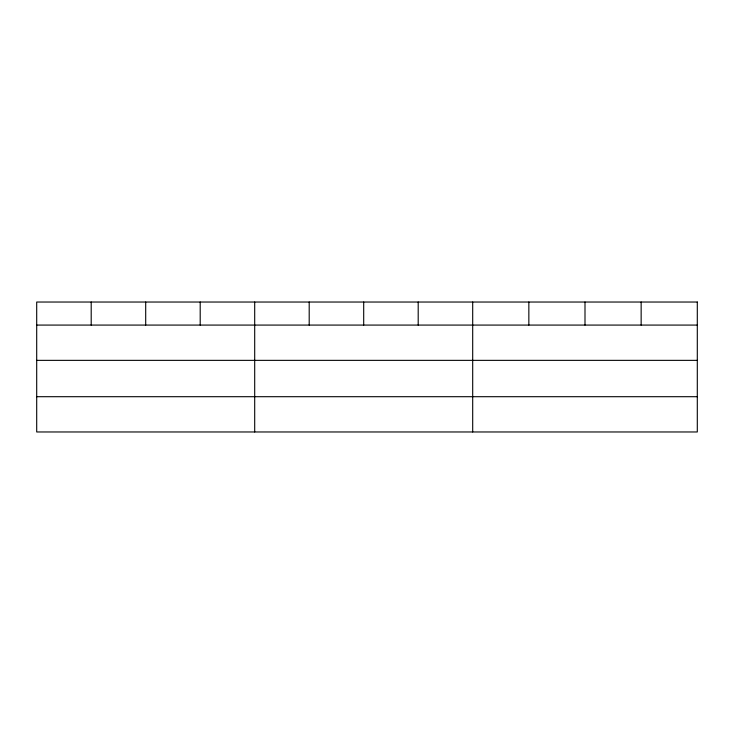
<?xml version="1.0" encoding="UTF-8"?>
<svg xmlns="http://www.w3.org/2000/svg" width="734" height="734" viewBox="0 0 734 734"><rect width="100%" height="100%" fill="white"/><g stroke="black" fill="none" stroke-linecap="round" stroke-linejoin="round"><path stroke-width="1.1" d="M36.7 325.079L697.3 325.079M36.7 360.357L697.3 360.357M36.7 396.699L697.3 396.699M641.149 302.032L641.149 325.079M584.998 302.032L584.998 325.079M528.847 302.032L528.847 325.079M472.696 302.032L472.696 431.968M418.197 302.032L418.197 325.079M363.697 302.032L363.697 325.079M309.197 302.032L309.197 325.079M254.698 302.032L254.698 431.968M200.198 302.032L200.198 325.079M145.699 302.032L145.699 325.079M91.2 302.032L91.2 325.079M697.3 302.032L36.7 302.032L36.7 431.968L697.3 431.968L697.3 302.032"/></g></svg>
